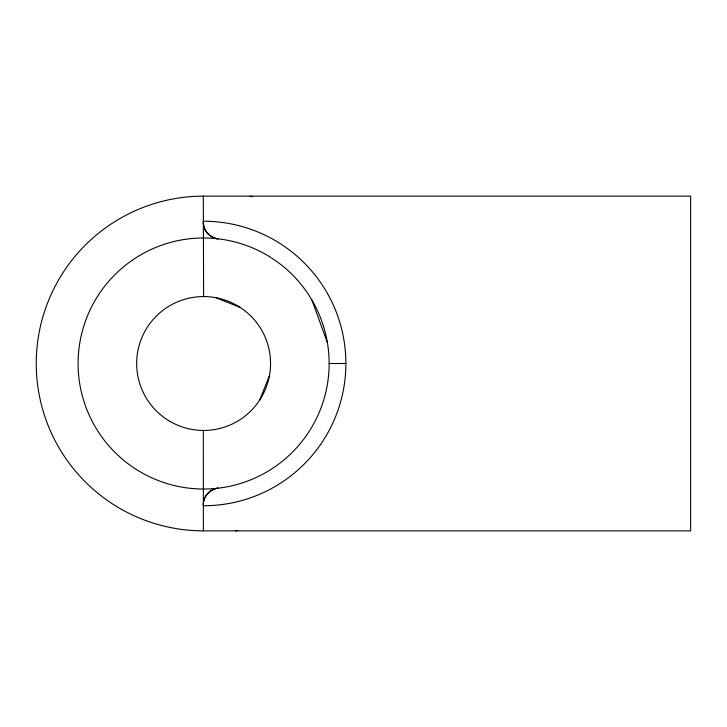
<?xml version="1.0" encoding="UTF-8"?>
<svg xmlns="http://www.w3.org/2000/svg" width="727" height="727" viewBox="0 0 727 727"><rect width="100%" height="100%" fill="white"/><g stroke="black" fill="none" stroke-linecap="round" stroke-linejoin="round"><path stroke-width="1.09" d="M259.639 400.132L269.435 375.686M217.282 488.308L218.1 488.19A16.739 16.739 0 0 0 203.296 504.811C203.16 497.159 208.949 489.962 216.455 488.462A34.841 23.128 -81.5 0 1 217.282 488.262M203.296 221.235L203.605 221.235A142.256 142.256 0 0 1 345.879 363.491A142.256 142.256 0 0 1 203.605 505.747L203.315 505.765M203.605 296.552L203.296 196.136L690.65 196.136L690.65 530.864L203.533 530.864A167.364 167.364 0 0 1 36.241 363.5A167.364 167.364 0 0 1 203.605 196.136M329.131 363.5A125.526 125.526 0 0 1 140.847 472.205A125.526 125.526 0 0 1 140.847 254.795A125.526 125.526 0 0 1 329.131 363.5L345.87 363.5M203.378 530.864L203.315 430.448M216.955 238.638L218.1 238.81A16.739 16.739 0 0 1 203.296 222.189C203.16 229.841 208.949 237.038 216.455 238.538M215.792 297.67L240.237 307.466M311.91 300.042L327.368 342.526M237.638 530.428A172.453 172.453 0 0 1 235.475 530.864M250.224 196.136A172.453 172.453 0 0 1 252.242 196.735M216.955 238.756A34.914 23.328 83.3 0 1 216.455 238.665M170.136 421.478A66.948 66.948 0 0 0 270.553 363.5A66.948 66.948 0 0 0 170.136 305.522A66.948 66.948 0 0 0 170.136 421.478"/></g></svg>
